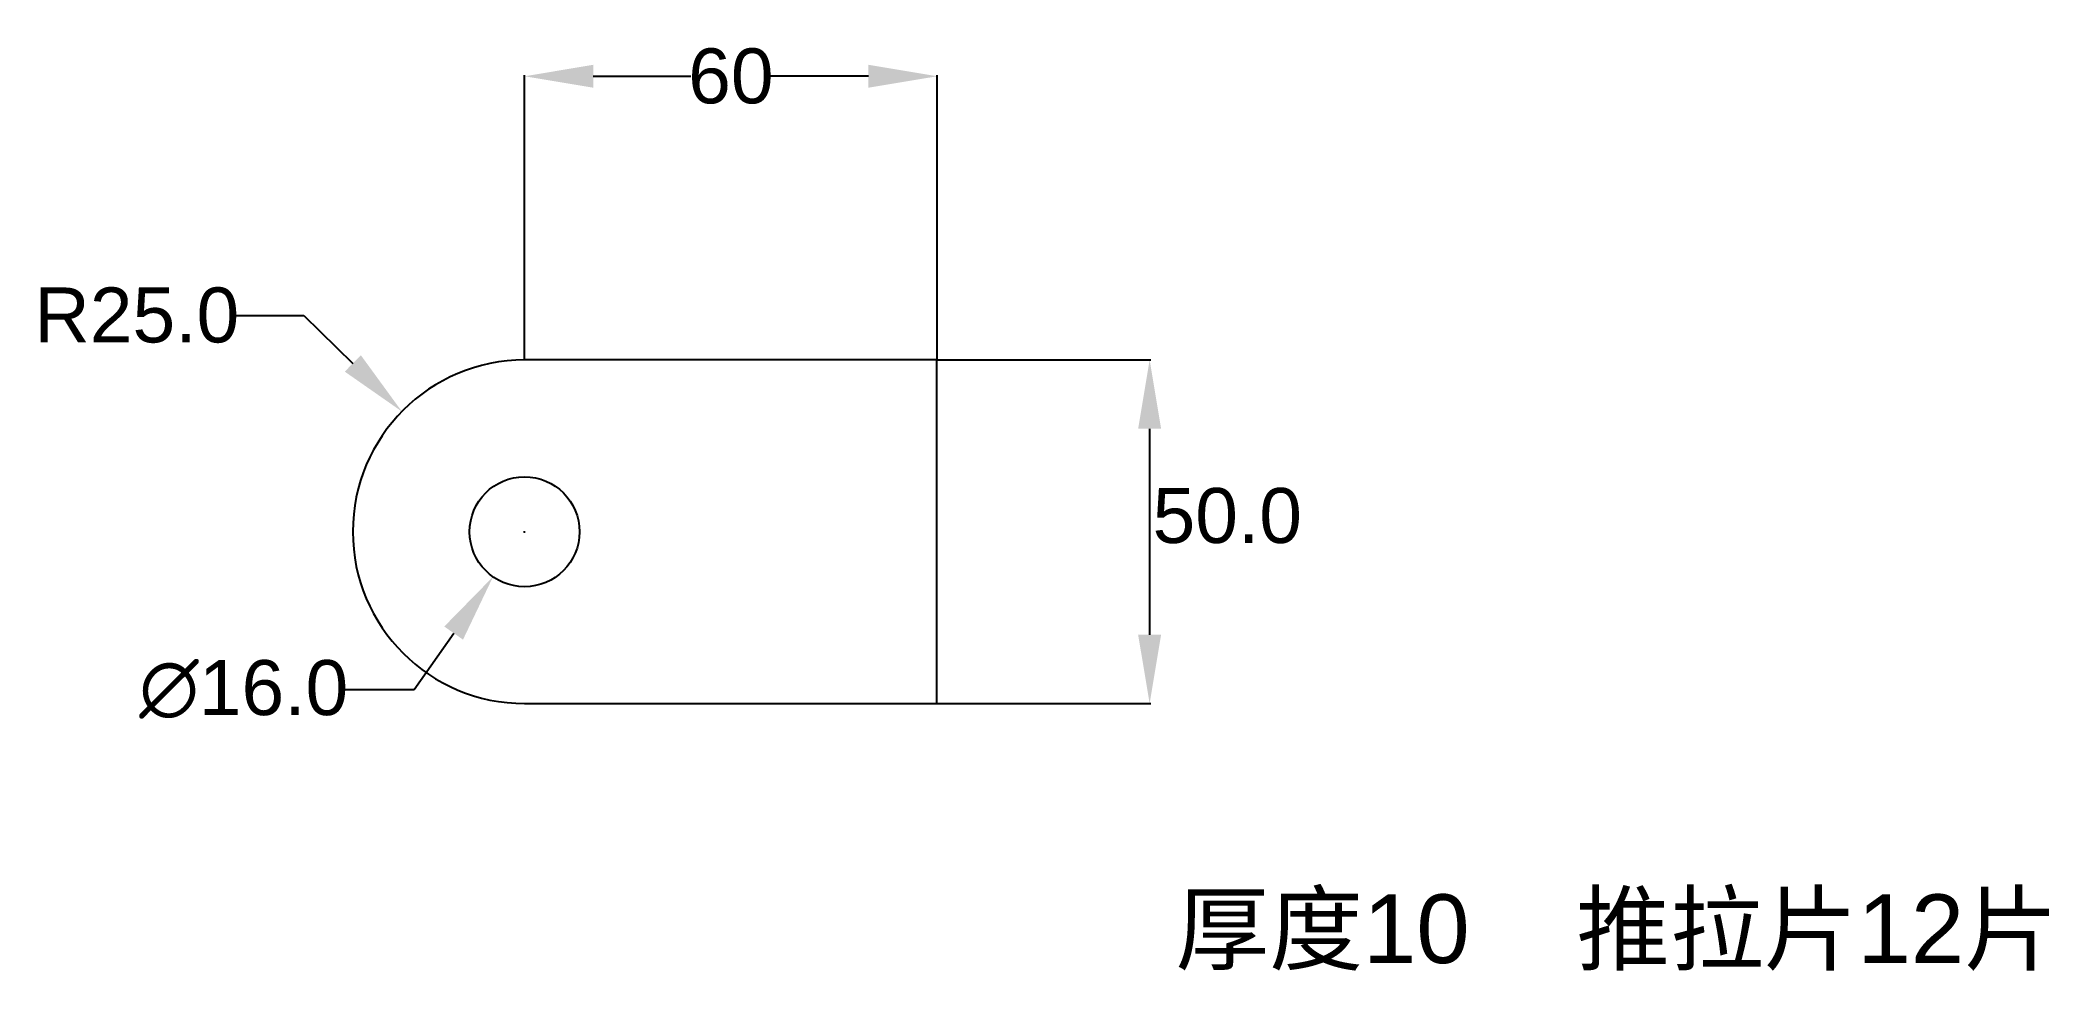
# Model space of a CAD drawing. Header units: millimetres. Extents: x -71 to 222, y -39 to 97.
import ezdxf

# ---------------------------------------------------------------- set-up
doc = ezdxf.new("R2010")
doc.units = ezdxf.units.MM
doc.styles.get("Standard").update_dxf_attribs({"font": 'arial.ttf'})
doc.dimstyles.get("Standard").update_dxf_attribs({"dimtxt": 8, "dimasz": 10, "dimexe": 0.18, "dimexo": 0.0625, "dimgap": 0.09, "dimtad": 0, "dimtih": 1, "dimtoh": 1, "dimdec": 1, "dimzin": 0, "dimdsep": 46, "dimtxsty": 'Standard', "dimcen": 0.09, "dimclrd": 3, "dimclre": 3, "dimclrt": 3, "dimadec": 0, "dimazin": 0, "dimtfac": 1, "dimtdec": 1, "dimtofl": 0, "dimtmove": 0, "dimatfit": 3, "dimfxl": 1, "dimtolj": 1, "dimtzin": 0, "dimarcsym": 0})

# ---------------------------------------------------------------- blocks, each defined once
blk = doc.blocks.new('*D1')
at = {"color": 3, "lineweight": -2, "transparency": 16777216}
for p, q in [((60.06, 50), (91.16, 50)), ((90.98, 40), (90.98, 10)), ((60.06, 0), (91.16, 0))]:
    blk.add_line(p, q, dxfattribs=at)
at = {"color": 3, "transparency": 16777216}
for points in [[(89.31, 40), (92.65, 40), (90.98, 50)], [(89.31, 10), (92.65, 10), (90.98, 0)]]:
    blk.add_solid(points, dxfattribs=at)
at = {"layer": 'Defpoints', "color": 0, "transparency": 16777216}
for p in [(60, 50), (60, 0), (90.98, 0)]:
    blk.add_point(p, dxfattribs=at)
at = {"color": 3, "transparency": 16777216, "insert": (102.28, 27.31), "char_height": 8, "attachment_point": 5}
blk.add_mtext('\\A1;50.0', dxfattribs=at)
blk = doc.blocks.new('*D2')
at = {"color": 3, "lineweight": -2, "transparency": 16777216}
for p, q in [((0, 50.06), (0, 91.46)), ((10, 91.28), (24.2, 91.28)), ((50.06, 91.28), (35.86, 91.28)), ((60.06, 50.06), (60.06, 91.46))]:
    blk.add_line(p, q, dxfattribs=at)
at = {"color": 3, "transparency": 16777216}
for points in [[(10, 92.95), (10, 89.62), (0, 91.28)], [(50.06, 92.95), (50.06, 89.62), (60.06, 91.28)]]:
    blk.add_solid(points, dxfattribs=at)
at = {"layer": 'Defpoints', "color": 0, "transparency": 16777216}
for p in [(60.06, 91.28), (0, 50), (60.06, 50)]:
    blk.add_point(p, dxfattribs=at)
at = {"color": 3, "transparency": 16777216, "insert": (30.03, 91.28), "char_height": 8, "attachment_point": 5}
blk.add_mtext('\\A1;60', dxfattribs=at)
blk = doc.blocks.new('*D4')
at = {"color": 3, "lineweight": -2, "transparency": 16777216}
for p, q in [((-0.09, 25), (0.09, 25)), ((0, 24.91), (0, 25.09)), ((-16.06, 2.06), (-10.32, 10.25)), ((-26.06, 2.06), (-16.06, 2.06))]:
    blk.add_line(p, q, dxfattribs=at)
at = {"color": 3, "transparency": 16777216}
blk.add_solid([(-11.69, 11.21), (-8.96, 9.3), (-4.59, 18.45)], dxfattribs=at)
at = {"layer": 'Defpoints', "color": 0, "transparency": 16777216}
for p in [(4.59, 31.55), (-4.59, 18.45)]:
    blk.add_point(p, dxfattribs=at)
at = {"color": 3, "transparency": 16777216, "insert": (-40.87, 2.06), "char_height": 8, "attachment_point": 5}
blk.add_mtext('\\A1;∅16.0', dxfattribs=at)
blk = doc.blocks.new('*D5')
at = {"color": 3, "lineweight": -2, "transparency": 16777216}
for p, q in [((-42.14, 56.49), (-32.14, 56.49)), ((-32.14, 56.49), (-25, 49.5)), ((-0.09, 25), (0.09, 25)), ((0, 24.91), (0, 25.09))]:
    blk.add_line(p, q, dxfattribs=at)
at = {"color": 3, "transparency": 16777216}
blk.add_solid([(-23.83, 50.69), (-26.17, 48.3), (-17.86, 42.5)], dxfattribs=at)
at = {"layer": 'Defpoints', "color": 0, "transparency": 16777216}
for p in [(-17.86, 42.5), (0, 25)]:
    blk.add_point(p, dxfattribs=at)
at = {"color": 3, "transparency": 16777216, "insert": (-56.44, 56.49), "char_height": 8, "attachment_point": 5}
blk.add_mtext('\\A1;R25.0', dxfattribs=at)

msp = doc.modelspace()

# ---------------------------------------------------------------- linework, layer by layer
for p, q in [((60, 50), (0, 50)), ((60, 0), (60, 50)), ((0, 0), (60, 0))]:
    msp.add_line(p, q)
at = {"color": 3}
for p, q in [((-0.09, 25), (0.09, 25)), ((-0.09, 25), (0.09, 25)), ((0, 24.91), (0, 25.09)), ((0, 24.91), (0, 25.09))]:
    msp.add_line(p, q, dxfattribs=at)
msp.add_circle((0, 25), 8)
msp.add_arc((0, 25), 25, 90, 270)

# ---------------------------------------------------------------- texts
at = {"insert": (94.75, -27.77), "char_height": 10, "attachment_point": 1}
msp.add_mtext_dynamic_manual_height_columns('{\\fSimSun|b0|i0|c134|p2;厚度}10    {\\fSimSun|b0|i0|c134|p2;推拉片}12{\\fSimSun|b0|i0|c134|p2;片}', width=179.1748, gutter_width=12.5, heights=[0], dxfattribs=at)

# ---------------------------------------------------------------- dimensions: what is measured, and where the dimension line sits
dim = msp.add_linear_dim(base=(60.06, 91.28), p1=(0, 50), p2=(60.06, 50), text='60', dimstyle='Standard')
dim.commit()
dim.dimension.update_dxf_attribs({"geometry": '*D2', "text_midpoint": (30.03, 91.28)})
dim = msp.add_radius_dim(center=(0, 25), mpoint=(-17.86, 42.5), dimstyle='Standard')
dim.commit()
dim.dimension.update_dxf_attribs({"geometry": '*D5', "text_midpoint": (-56.44, 56.49)})
dim = msp.add_linear_dim(base=(90.98, 0), p1=(60, 50), p2=(60, 0), angle=90, dimstyle='Standard', override={"dimtmove": 2})
dim.commit()
dim.dimension.update_dxf_attribs({"geometry": '*D1', "text_midpoint": (102.28, 27.31), "dimtype": 160})
dim = msp.add_diameter_dim_2p(p1=(4.59, 31.55), p2=(-4.59, 18.45), dimstyle='Standard')
dim.commit()
dim.dimension.update_dxf_attribs({"geometry": '*D4', "text_midpoint": (-40.87, 2.06)})

doc.saveas('drawing.dxf')
